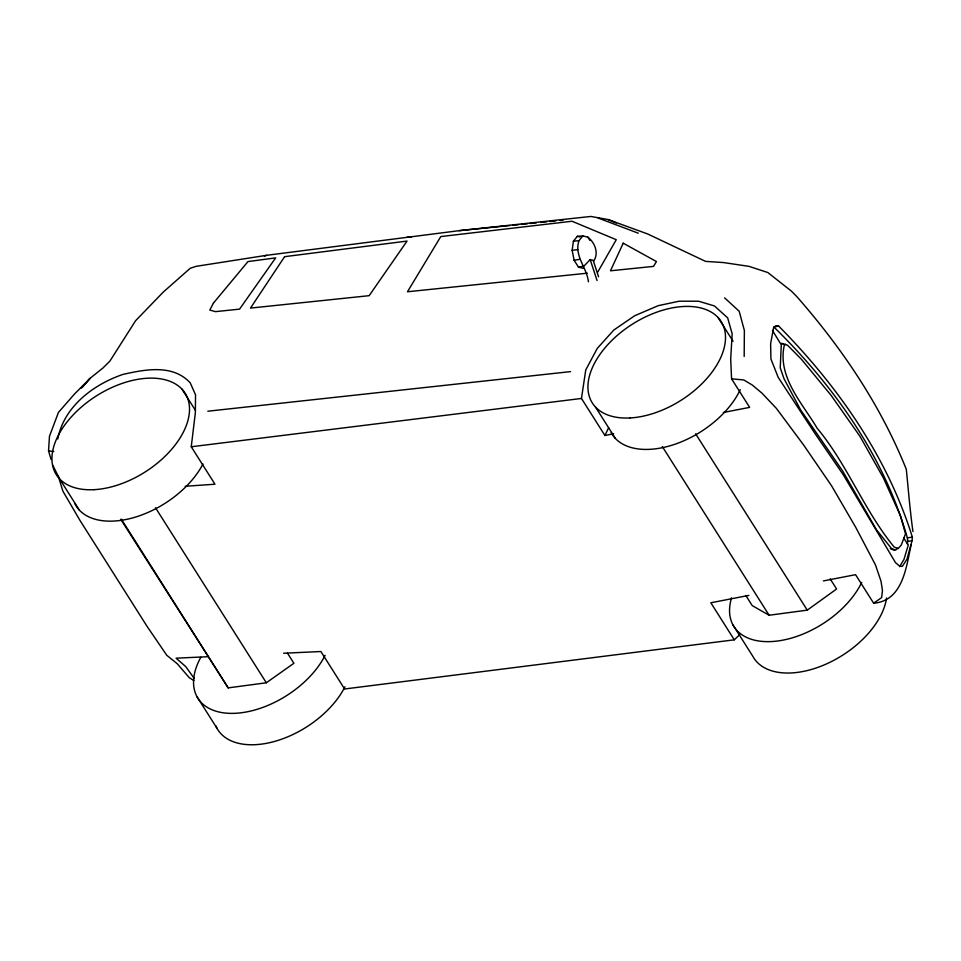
<?xml version="1.0" encoding="UTF-8"?>
<svg xmlns="http://www.w3.org/2000/svg" width="961" height="961" viewBox="0 0 961 961"><rect width="100%" height="100%" fill="white"/><g stroke="black" fill="none" stroke-linecap="round" stroke-linejoin="round"><path stroke-width="1.44" d="M744.186 356.459L744.367 330.44L739.189 311.268L724.594 297.85M51.113 459.49L48.543 450.937L49.479 436.222L58.441 412.425L74.285 394.262L90.118 378.286L102.971 367.979L109.878 361.12L135.621 320.686L163.322 292.036L190.278 268.239L196.236 266.317L266.581 255.314L459.106 230.664L590.895 216.453L608.061 219.54L647.726 234.004L705.566 261.38L723.633 262.581L748.967 266.353L767.851 272.54L791.504 291.207L796.717 296.493C841.968 348.05 880.72 405.434 906.295 469.292C908.433 490.098 910.031 510.82 912.95 531.553M912.025 540.791L912.385 537.223C887.291 456.583 837.632 385.805 778.734 326.127L775.875 325.755L773.653 327.461L770.614 343.75L770.914 358.933L778.158 377.301L814.772 433.207L843.277 474.77L895.52 562.653L899.52 566.053L902.295 566.425L906.992 559.146L912.025 540.791L907.749 541.343L907.328 543.842M57.792 439.009C63.822 406.695 93.349 384.472 123.02 374.394C145.291 369.42 172.716 363.967 190.206 382.826L195.539 394.827L195.347 412.81L191.251 446.769L214.964 484.224L185.221 486.266M583.615 268.419L578.474 267.146L574.101 260.239L572.155 250.316L573.393 241.187L577.333 236.322L582.834 235.913L587.868 237.163C595.003 242.749 599.147 253.308 593.526 261.332M588.432 281.789C586.835 267.41 573.897 255.794 578.966 240.682L582.834 235.913M613.683 433.783L604.913 435.489L581.465 398.455L585.754 369.949L597.261 348.411L613.839 330.007L634.656 315.761L658.237 305.67L679.163 301.201L698.695 301.237L714.443 305.958L727.669 317.875L732.162 333.791L730.696 359.066L731.573 378.826L749.64 407.38L723.333 412.485M911.172 544.659C906.187 567.098 902.992 600.757 873.645 603.22L855.566 574.678L823.409 580.924M604.913 435.489L608.673 427.645M597.73 272.107L616.265 239.709L572.035 221.246L440.787 236.562L407.476 291.76L587.327 273.188M899.58 566.69L903.953 559.446L908.301 544.935L903.688 538.112M897.382 548.058L895.664 550.148L891.496 548.503L876.624 529.955L842.665 471.01L800.621 409.915L784.056 378.814L780.236 367.823L781.269 344.843L772.416 330.38M81.313 388.196L90.118 378.286L82.358 387.223M598.559 276.816L593.201 260.347L590.174 259.602L583.952 266.125L578.474 267.146M785.485 344.278L784.248 345.467C777.329 377.06 802.207 403.067 817.114 428.162C847.566 464.74 864.035 510.447 894.162 547.037L898.042 548.719L901.298 544.983L905.514 533.835L900.421 515.673L883.303 477.797L859.927 436.246L831.145 395.415L801.378 359.234L787.491 345.191L781.629 343.341L783.659 344.194M283.579 653.24L320.89 651.522L344.603 688.989L734.288 639.822L739.646 634.716M745.796 595.46L752.223 605.598L769.124 615.244L807.264 610.139L836.599 588.997L830.172 578.846M120.798 519.36L228.189 687.884L266.329 682.778L293.886 663.282L287.471 653.132M873.645 603.22L881.609 597.61L882.474 590.607L881.009 581.153L875.411 564.792L855.662 527.205L831.541 485.749L803.504 444.823L776.368 408.353L761.977 393.169L752.343 385.085L743.79 379.955L731.573 378.826M264.407 256.119L266.581 255.314M748.847 595.4L710.84 602.775L734.288 639.822M778.734 326.127L773.821 326.944C833.619 385.409 884.36 456.607 907.328 537.8L907.749 541.343M574.101 260.239L579.663 259.35M581.465 398.455L191.251 446.769M572.155 250.316L577.765 249.632M907.328 537.8L912.385 537.223M570.534 371.619L207.816 411.212M459.106 230.664L509.606 225.583M512.573 225.282L518.508 224.694M521.487 224.393L527.421 223.793M530.4 223.493L536.334 222.892M540.791 222.447L546.737 221.847M549.704 221.547L555.65 220.958M560.107 220.501L563.074 220.201M573.393 241.187L578.966 240.682M407.2 237.259L411.524 237.043M207.456 656.735L176.115 658.177L185.797 666.67L194.302 678.562M48.543 450.937L53.792 451.55M577.333 236.322L579.903 236.959M598.21 218.051L638.272 233.187M890.318 548.659L894.487 550.305M608.061 219.54L616.301 223.012M193.954 680.592L189.281 677.721L177.232 663.715L166.806 655.318L147.021 626.296L80.063 520.55L62.885 491.179L58.128 475.611M717.963 317.394L733.075 341.251M587.868 237.163L590.018 240.55M695.644 433.831L807.264 610.139M662.321 446.553L769.124 615.244M595.496 407.032L615.376 438.42M733.075 625.118L752.956 656.519A76.195 45.167 -32.3 0 0 825.535 664.339A76.195 45.167 -32.3 0 0 886.559 597.97M181.965 389.121L195.491 410.467M155.502 507.756L266.329 682.778M121.374 519.192L228.189 687.884M59.498 478.758L79.379 510.147M197.077 696.845L216.958 728.234M52.939 465.496L58.933 477.701M590.174 259.602L597.069 280.516M740.258 389.661A76.195 45.167 -32.3 0 1 674.045 444.547A76.195 45.167 -32.3 0 1 611.208 432.606M325.106 655.33A76.195 45.167 -32.3 0 1 232.934 713.374A76.195 45.167 -32.3 0 1 200.801 657.312M344.987 686.731A76.195 45.167 -32.3 0 1 276.66 740.823A76.195 45.167 -32.3 0 1 215.72 725.675M202.963 464.007A76.195 45.167 -32.3 0 1 135.333 517.138A76.195 45.167 -32.3 0 1 74.562 503.035M861.705 582.402A76.195 45.167 -32.3 0 1 776.656 641.119A76.195 45.167 -32.3 0 1 731.561 597.814M623.221 243.193L610.475 270.798L653.516 266.389L656.447 261.56L623.221 243.193M213.486 303.039L209.774 310.055L215.48 311.64L239.565 309.13L275.663 257.872L247.974 261.572L213.486 303.039M284.612 256.671L250.485 308.085L369.144 295.676L407.044 241.079L284.612 256.671M629.935 417.951A76.195 45.167 -32.3 0 0 724.978 331.485A76.195 45.167 -32.3 0 0 615.28 337.191A76.195 45.167 -32.3 0 0 629.935 417.951M93.938 489.678A76.195 45.167 -32.3 0 0 188.981 403.212A76.195 45.167 -32.3 0 0 79.282 408.918A76.195 45.167 -32.3 0 0 93.938 489.678"/></g></svg>
